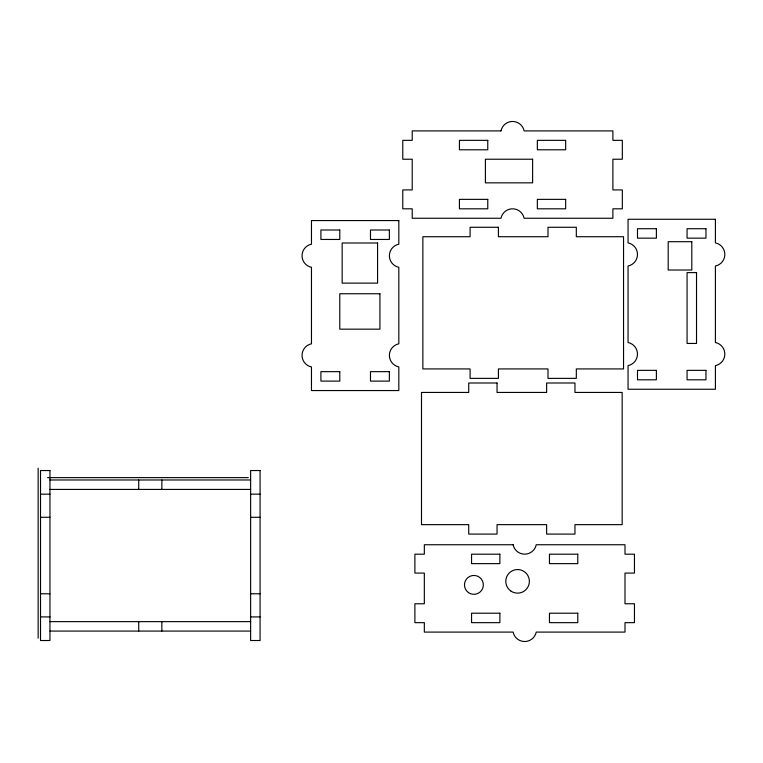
<?xml version="1.0" encoding="UTF-8"?>
<svg xmlns="http://www.w3.org/2000/svg" width="763" height="763" viewBox="0 0 763 763"><rect width="100%" height="100%" fill="white"/><g stroke="black" fill="none" stroke-linecap="round" stroke-linejoin="round"><path stroke-width="1.14" d="M47.592 477.628L248.261 477.628M49.957 479.984L250.626 479.984M49.957 489.426L250.626 489.426M40.515 494.147L49.957 494.147M250.626 494.147L260.069 494.147M40.515 517.285L49.957 517.285M250.626 517.285L260.069 517.285M40.515 593.786L49.957 593.786M250.626 593.786L260.069 593.786M40.515 616.914L49.957 616.914M250.626 616.914L260.069 616.914M49.957 621.635L250.626 621.635M49.957 631.077L250.626 631.077M161.851 479.984L161.851 489.426M161.851 621.635L161.851 631.077M138.723 479.984L138.723 489.426M138.723 621.635L138.723 631.077M38.15 468.177L38.15 638.164M500.986 130.902L412.22 130.902L412.22 140.344L402.778 140.344L402.778 159.229L412.22 159.229L412.22 189.92L402.778 189.92L402.778 208.814L412.22 208.814L412.22 218.256L500.986 218.256A11.807 11.807 0 0 1 524.124 218.256L612.889 218.256L612.889 208.814L622.331 208.814L622.331 189.92L612.889 189.92L612.889 159.229L622.331 159.229L622.331 140.344L612.889 140.344L612.889 130.902L524.124 130.902A11.807 11.807 0 0 0 500.986 130.902M487.767 140.344L459.431 140.344L459.431 149.786L487.767 149.786L487.767 140.344M565.669 140.344L537.343 140.344L537.343 149.786L565.669 149.786L565.669 140.344M532.622 159.229L485.402 159.229L485.402 182.843L532.622 182.843L532.622 159.229M487.767 199.362L459.431 199.362L459.431 208.814L487.767 208.814L487.767 199.362M565.669 199.362L537.343 199.362L537.343 208.814L565.669 208.814L565.669 199.362M715.408 219.267L628.054 219.267L628.054 242.882A11.807 11.807 0 0 1 628.054 266.01L628.054 342.511A11.807 11.807 0 0 1 628.054 365.639L628.054 389.254L715.408 389.254L715.408 365.639A11.807 11.807 0 0 0 715.408 342.511L715.408 266.01A11.807 11.807 0 0 0 715.408 242.882L715.408 219.267M398.82 220.564L311.466 220.564L311.466 244.179A11.807 11.807 0 0 0 311.466 267.308L311.466 343.808A11.807 11.807 0 0 0 311.466 366.936L311.466 390.551L398.82 390.551L398.82 366.936A11.807 11.807 0 0 1 398.82 343.808L398.82 267.308A11.807 11.807 0 0 1 398.82 244.179L398.82 220.564M498.411 227.279L470.084 227.279L470.084 236.721L422.864 236.721L422.864 368.93L470.084 368.93L470.084 378.372L498.411 378.372L498.411 368.93L547.996 368.93L547.996 378.372L576.323 378.372L576.323 368.93L623.543 368.93L623.543 236.721L576.323 236.721L576.323 227.279L547.996 227.279L547.996 236.721L498.411 236.721L498.411 227.279M656.39 228.709L637.496 228.709L637.496 238.151L656.39 238.151L656.39 228.709M705.966 228.709L687.072 228.709L687.072 238.151L705.966 238.151L705.966 228.709M339.793 230.006L320.908 230.006L320.908 239.458L339.793 239.458L339.793 230.006M389.368 230.006L370.484 230.006L370.484 239.458L389.368 239.458L389.368 230.006M691.803 241.699L668.188 241.699L668.188 270.026L691.803 270.026L691.803 241.699M377.571 242.996L342.158 242.996L342.158 283.13L377.571 283.13L377.571 242.996M696.524 272.62L687.072 272.62L687.072 343.445L696.524 343.445L696.524 272.62M379.926 293.755L339.793 293.755L339.793 329.168L379.926 329.168L379.926 293.755M656.39 370.36L637.496 370.36L637.496 379.802L656.39 379.802L656.39 370.36M705.966 370.36L687.072 370.36L687.072 379.802L705.966 379.802L705.966 370.36M339.793 371.657L320.908 371.657L320.908 381.109L339.793 381.109L339.793 371.657M389.368 371.657L370.484 371.657L370.484 381.109L389.368 381.109L389.368 371.657M497.047 382.997L468.72 382.997L468.72 392.44L421.5 392.44L421.5 524.648L468.72 524.648L468.72 534.09L497.047 534.09L497.047 524.648L546.623 524.648L546.623 534.09L574.959 534.09L574.959 524.648L622.169 524.648L622.169 392.44L574.959 392.44L574.959 382.997L546.623 382.997L546.623 392.44L497.047 392.44L497.047 382.997M49.957 470.542L40.515 470.542L40.515 640.519L49.957 640.519L49.957 470.542M260.069 470.542L250.626 470.542L250.626 640.519L260.069 640.519L260.069 470.542M513.108 544.744L424.333 544.744L424.333 554.186L414.891 554.186L414.891 573.08L424.333 573.08L424.333 603.771L414.891 603.771L414.891 622.656L424.333 622.656L424.333 632.098L513.108 632.098A11.807 11.807 0 0 0 536.236 632.098L625.002 632.098L625.002 622.656L634.454 622.656L634.454 603.771L625.002 603.771L625.002 573.08L634.454 573.08L634.454 554.186L625.002 554.186L625.002 544.744L536.236 544.744A11.807 11.807 0 0 1 513.108 544.744M499.879 554.186L471.553 554.186L471.553 563.638L499.879 563.638L499.879 554.186M577.791 554.186L549.455 554.186L549.455 563.638L577.791 563.638L577.791 554.186M499.879 613.214L471.553 613.214L471.553 622.656L499.879 622.656L499.879 613.214M577.791 613.214L549.455 613.214L549.455 622.656L577.791 622.656L577.791 613.214M468.472 592.603A9.442 9.442 0 0 0 483.313 585.726A9.442 9.442 0 0 0 469.941 576.313A9.442 9.442 0 0 0 468.472 592.603M510.79 590.991A11.807 11.807 0 0 0 529.341 582.398A11.807 11.807 0 0 0 512.631 570.629A11.807 11.807 0 0 0 510.79 590.991"/></g></svg>
